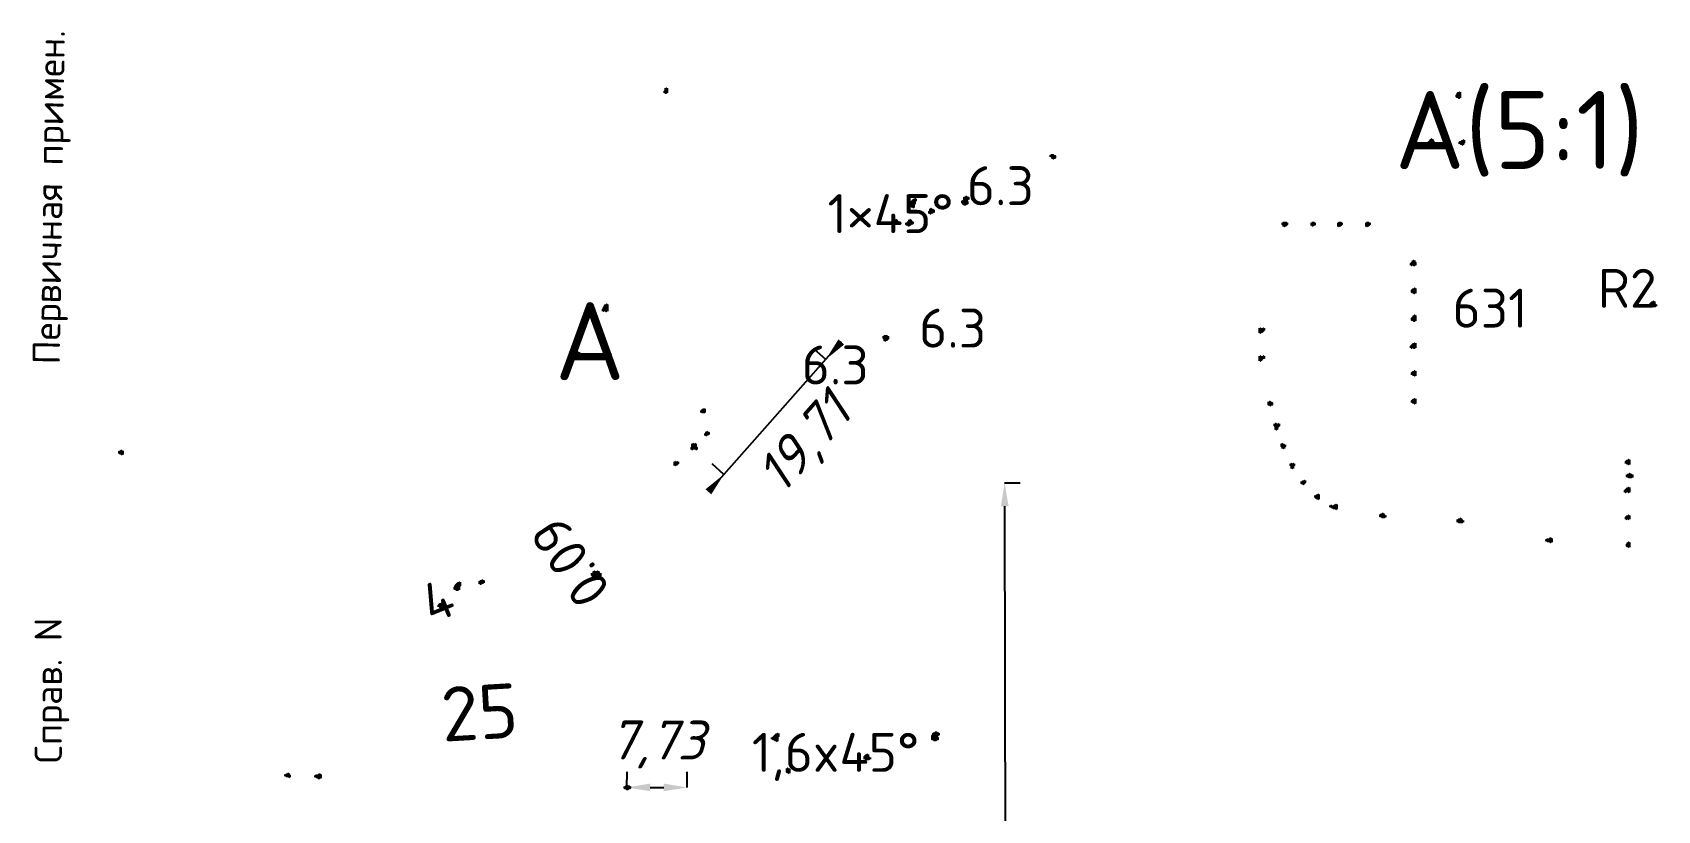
# Model space of a CAD drawing. Header units: millimetres. Extents: x 0 to 438, y 0 to 297.
# Drawn here: x 8.3 to 216.9, y 185.9 to 285.7 of the extents above; entities that cross this region are included whole.
import ezdxf

# ---------------------------------------------------------------- set-up
doc = ezdxf.new("R2010")
doc.units = ezdxf.units.MM
doc.layers.add('DIMS', color=4, linetype='Continuous', lineweight=25)
doc.layers.add('TEXT', color=7, linetype='Continuous', lineweight=25)
doc.styles.add('ESKD', font='isocpeur.ttf', dxfattribs={"oblique": 15})
doc.dimstyles.new('ESKD', dxfattribs={"dimtxt": 5, "dimasz": 3, "dimexe": 2, "dimexo": 0, "dimgap": 1, "dimtad": 1, "dimtxsty": 'ESKD', "dimcen": 2.5, "dimclrd": 256, "dimclre": 256, "dimclrt": 256, "dimadec": 0, "dimazin": 3, "dimtfac": 1, "dimtmove": 0, "dimatfit": 3, "dimlwd": 25, "dimlwe": 25})

# ---------------------------------------------------------------- blocks, each defined once
blk = doc.blocks.new('_CLOSEDFILLED')
at = {"color": 0, "linetype": 'BYBLOCK'}
blk.add_solid([(-1, 0.164), (0, 0), (-1, -0.164)], dxfattribs=at)
blk = doc.blocks.new('*D6')
at = {"lineweight": 25}
for p, q in [((84.57, 188.84), (84.58, 190.84)), ((92.3, 188.83), (92.3, 190.83)), ((87.57, 188.84), (89.3, 188.83))]:
    blk.add_line(p, q, dxfattribs=at)
at = {"layer": 'Defpoints'}
for p in [(84.57, 188.84), (84.57, 188.84), (92.3, 188.83)]:
    blk.add_point(p, dxfattribs=at)
at = {"layer": 'DIMS', "xscale": 3, "yscale": 3}
for p, rotation in [((84.57, 188.84), 179.87313190209352), ((92.3, 188.83), -0.12686809790649534)]:
    blk.add_blockref('_CLOSEDFILLED', p, dxfattribs=dict(at, rotation=rotation))
at = {"layer": 'DIMS', "insert": (88.45, 194.34), "char_height": 5, "attachment_point": 5, "rotation": 359.8731, "style": 'ESKD'}
blk.add_mtext('7,73', dxfattribs=at)
blk = doc.blocks.new('*D11')
at = {"lineweight": 25}
for p, q in [((112.09, 246.01), (95.03, 226.78)), ((110.1, 243.77), (108.6, 245.1)), ((97.02, 229.02), (95.52, 230.35))]:
    blk.add_line(p, q, dxfattribs=at)
at = {"layer": 'Defpoints'}
for p in [(110.1, 243.77), (110.1, 243.77), (97.02, 229.02)]:
    blk.add_point(p, dxfattribs=at)
at = {"layer": 'DIMS', "xscale": 3, "yscale": 3}
for p, rotation in [((110.1, 243.77), 228.43716957097837), ((97.02, 229.02), 48.43716957097837)]:
    blk.add_blockref('_CLOSEDFILLED', p, dxfattribs=dict(at, rotation=rotation))
at = {"layer": 'DIMS', "insert": (107.67, 232.75), "char_height": 5, "attachment_point": 5, "rotation": 48.4372, "style": 'ESKD'}
blk.add_mtext('19,71', dxfattribs=at)
blk = doc.blocks.new('*D16')
at = {"lineweight": 25}
for p, q in [((133.06, 227.92), (135.06, 227.92)), ((133.06, 224.92), (133.25, 95.74)), ((133.25, 92.74), (133.25, 94.74))]:
    blk.add_line(p, q, dxfattribs=at)
at = {"layer": 'Defpoints'}
for p in [(133.06, 227.92), (133.06, 227.92), (133.25, 92.74)]:
    blk.add_point(p, dxfattribs=at)
at = {"layer": 'DIMS', "xscale": 3, "yscale": 3}
for p, rotation in [((133.06, 227.92), 90.0809797969342), ((133.25, 92.74), -89.9190202030658)]:
    blk.add_blockref('_CLOSEDFILLED', p, dxfattribs=dict(at, rotation=rotation))
at = {"layer": 'DIMS', "insert": (129.48, 150.64), "char_height": 5, "attachment_point": 5, "rotation": 270.081, "style": 'ESKD'}
blk.add_mtext('%%c135', dxfattribs=at)

msp = doc.modelspace()

# ---------------------------------------------------------------- hatches: boundary and pattern name
at = {"layer": 'DIMS'}
h = msp.add_hatch(color=256, dxfattribs=at)
h.dxf.hatch_style = 1
h.paths.add_polyline_path([(89.6213, 278.7211), (89.4935, 278.5933), (89.3658, 278.5933), (89.3658, 278.3376), (89.238, 278.2098), (89.238, 277.9542), (89.3658, 277.9542), (89.4935, 277.8263), (89.6213, 277.8263), (89.749, 277.9542), (89.8768, 277.9542), (89.8768, 278.5933), (89.749, 278.5933)])
h = msp.add_hatch(color=256, dxfattribs=at)
h.dxf.hatch_style = 1
h.paths.add_polyline_path([(191.4433, 278.2098), (191.3156, 278.082), (191.1878, 278.082), (191.0601, 277.9542), (191.0601, 277.8263), (190.9323, 277.6985), (190.9323, 277.4429), (191.0601, 277.315), (191.1878, 277.315), (191.3156, 277.1872), (191.4433, 277.1872), (191.5711, 277.315), (191.6989, 277.315), (191.6989, 278.082), (191.5711, 278.082)])
h = msp.add_hatch(color=256, dxfattribs=at)
h.dxf.hatch_style = 1
h.paths.add_polyline_path([(187.8662, 272.2021), (187.7384, 272.0742), (187.6106, 272.0742), (187.6106, 271.9464), (187.3551, 271.6908), (187.3551, 271.4351), (187.4829, 271.4351), (187.6106, 271.3073), (187.7384, 271.3073), (187.8662, 271.4351), (187.9939, 271.4351), (188.1217, 271.5629), (188.2494, 271.5629), (188.2494, 271.8186), (188.1217, 271.9464), (188.1217, 272.0742), (187.9939, 272.0742)])
h = msp.add_hatch(color=256, dxfattribs=at)
h.dxf.hatch_style = 1
h.paths.add_polyline_path([(191.9544, 272.0742), (191.8266, 271.9464), (191.6989, 271.9464), (191.5711, 271.8186), (191.4433, 271.8186), (191.3156, 271.6908), (191.3156, 271.4351), (191.4433, 271.4351), (191.5711, 271.3073), (191.6989, 271.3073), (191.8266, 271.1795), (191.9544, 271.3073), (192.0821, 271.3073), (192.0821, 271.4351), (192.2099, 271.5629), (192.2099, 271.9464), (192.0821, 271.9464)])
h = msp.add_hatch(color=256, dxfattribs=at)
h.dxf.hatch_style = 1
h.paths.add_polyline_path([(139.0631, 270.1569), (138.9354, 270.0291), (138.8076, 270.0291), (138.8076, 269.7734), (138.9354, 269.7734), (139.0631, 269.6456), (139.0631, 269.5178), (139.1909, 269.5178), (139.3186, 269.3899), (139.4464, 269.5178), (139.5741, 269.5178), (139.7019, 269.6456), (139.7019, 269.9012), (139.5741, 270.0291), (139.4464, 270.0291), (139.3186, 270.1569)])
h = msp.add_hatch(color=256, dxfattribs=at)
h.dxf.hatch_style = 1
h.paths.add_polyline_path([(121.5605, 264.5326), (121.4327, 264.4048), (121.3049, 264.4048), (120.6662, 263.7657), (120.6662, 263.51), (120.7939, 263.3822), (120.9217, 263.3822), (121.0494, 263.2544), (121.1772, 263.2544), (121.3049, 263.1265), (121.4327, 263.2544), (121.5605, 263.2544), (121.5605, 263.6378), (121.6882, 263.7657), (121.6882, 264.0213), (121.816, 264.1491), (121.816, 264.4048), (121.6882, 264.4048)])
h = msp.add_hatch(color=256, dxfattribs=at)
h.dxf.hatch_style = 1
h.paths.add_polyline_path([(123.6046, 263.2544), (123.4768, 263.1265), (123.349, 263.1265), (123.349, 262.8709), (123.2213, 262.7431), (123.2213, 262.4874), (123.349, 262.4874), (123.4768, 262.3596), (123.6046, 262.3596), (123.7323, 262.4874), (123.8601, 262.4874), (123.9878, 262.6152), (124.1156, 262.6152), (124.1156, 262.9987), (123.9878, 262.9987), (123.8601, 263.1265), (123.7323, 263.1265)])
h = msp.add_hatch(color=256, dxfattribs=at)
h.dxf.hatch_style = 1
h.paths.add_polyline_path([(128.076, 264.7883), (127.9483, 264.6604), (127.8205, 264.6604), (127.6928, 264.5326), (127.6928, 264.277), (127.565, 264.1491), (127.4373, 264.1491), (127.4373, 263.8935), (127.565, 263.7657), (127.565, 263.6378), (127.6928, 263.6378), (127.8205, 263.51), (128.076, 263.51), (128.2038, 263.6378), (128.3316, 263.6378), (128.4593, 263.7657), (128.4593, 264.0213), (128.3316, 264.1491), (128.4593, 264.277), (128.5871, 264.277), (128.5871, 264.5326), (128.4593, 264.6604), (128.3316, 264.6604), (128.2038, 264.7883)])
h = msp.add_hatch(color=256, dxfattribs=at)
h.dxf.hatch_style = 1
h.paths.add_polyline_path([(119.1331, 261.8483), (119.0053, 261.7205), (118.8776, 261.7205), (118.8776, 261.5926), (118.7498, 261.4648), (118.7498, 261.2092), (118.8776, 261.2092), (119.0053, 261.0813), (119.3886, 261.0813), (119.5163, 261.2092), (119.6441, 261.2092), (119.6441, 261.4648), (119.5163, 261.4648), (119.3886, 261.5926), (119.3886, 261.7205), (119.2608, 261.7205)])
h = msp.add_hatch(color=256, dxfattribs=at)
h.dxf.hatch_style = 1
h.paths.add_polyline_path([(120.9217, 261.8483), (120.7939, 261.7205), (120.6662, 261.7205), (120.6662, 261.5926), (120.4106, 261.337), (120.2829, 261.337), (120.2829, 261.0813), (120.4106, 260.9535), (120.5384, 260.9535), (120.6662, 260.8257), (120.7939, 260.8257), (120.9217, 260.9535), (121.0494, 260.9535), (121.1772, 261.0813), (121.3049, 261.0813), (121.4327, 261.2092), (121.4327, 261.4648), (121.3049, 261.4648), (121.1772, 261.5926), (121.1772, 261.7205), (121.0494, 261.7205)])
h = msp.add_hatch(color=256, dxfattribs=at)
h.dxf.hatch_style = 1
h.paths.add_polyline_path([(168.8304, 261.4648), (168.7027, 261.337), (168.5749, 261.337), (168.5749, 261.0813), (168.7027, 260.9535), (168.7027, 260.8257), (168.8304, 260.8257), (168.9582, 260.6979), (169.0859, 260.8257), (169.2137, 260.8257), (169.4692, 261.0813), (169.4692, 261.337), (169.3414, 261.337), (169.2137, 261.4648)])
h = msp.add_hatch(color=256, dxfattribs=at)
h.dxf.hatch_style = 1
h.paths.add_polyline_path([(172.5354, 261.4648), (172.4076, 261.337), (172.2798, 261.337), (172.2798, 260.9535), (172.4076, 260.9535), (172.5354, 260.8257), (172.6631, 260.8257), (172.7909, 260.9535), (172.9186, 260.9535), (173.0464, 261.0813), (173.0464, 261.337), (172.9186, 261.337), (172.7909, 261.4648)])
h = msp.add_hatch(color=256, dxfattribs=at)
h.dxf.hatch_style = 1
h.paths.add_polyline_path([(175.9848, 261.4648), (175.857, 261.337), (175.7293, 261.337), (175.7293, 260.8257), (175.857, 260.8257), (175.9848, 260.6979), (176.1125, 260.8257), (176.2403, 260.8257), (176.4958, 261.0813), (176.4958, 261.337), (176.3681, 261.337), (176.2403, 261.4648)])
h = msp.add_hatch(color=256, dxfattribs=at)
h.dxf.hatch_style = 1
h.paths.add_polyline_path([(179.562, 261.4648), (179.4342, 261.337), (179.3065, 261.337), (179.3065, 260.8257), (179.4342, 260.8257), (179.562, 260.6979), (179.6897, 260.8257), (179.8175, 260.8257), (180.073, 261.0813), (180.073, 261.337), (179.9452, 261.337), (179.8175, 261.4648)])
h = msp.add_hatch(color=256, dxfattribs=at)
h.dxf.hatch_style = 1
h.paths.add_polyline_path([(185.5665, 256.6075), (185.4388, 256.4797), (185.311, 256.4797), (185.311, 256.3518), (185.0555, 256.0962), (185.0555, 255.8405), (185.1833, 255.8405), (185.311, 255.7127), (185.4388, 255.8405), (185.5665, 255.7127), (185.6943, 255.7127), (185.8221, 255.8405), (185.9498, 255.8405), (185.9498, 256.224), (185.8221, 256.3518), (185.8221, 256.4797), (185.6943, 256.4797)])
h = msp.add_hatch(color=256, dxfattribs=at)
h.dxf.hatch_style = 1
h.paths.add_polyline_path([(185.6943, 253.0284), (185.5665, 252.9006), (185.4388, 252.9006), (185.1833, 252.6449), (185.1833, 252.3893), (185.311, 252.2615), (185.4388, 252.2615), (185.5665, 252.1336), (185.6943, 252.1336), (185.8221, 252.2615), (185.9498, 252.2615), (185.9498, 252.9006), (185.8221, 252.9006)])
h = msp.add_hatch(color=256, dxfattribs=at)
h.dxf.hatch_style = 1
h.paths.add_polyline_path([(81.9559, 250.9832), (81.8281, 250.8554), (81.7004, 250.8554), (81.5726, 250.7276), (81.5726, 250.5997), (81.4449, 250.4719), (81.4449, 250.3441), (81.3171, 250.2163), (81.3171, 249.9606), (81.4449, 249.9606), (81.5726, 249.8328), (81.7004, 249.9606), (81.8281, 249.8328), (81.9559, 249.8328), (82.0837, 249.9606), (82.2114, 249.9606), (82.2114, 250.8554), (82.0837, 250.8554)])
h = msp.add_hatch(color=256, dxfattribs=at)
h.dxf.hatch_style = 1
h.paths.add_polyline_path([(216.3559, 251.3667), (216.2281, 251.2389), (216.1004, 251.2389), (215.7171, 250.8554), (215.7171, 250.5997), (215.8449, 250.5997), (215.9726, 250.4719), (216.6114, 250.4719), (216.7392, 250.5997), (216.8669, 250.5997), (216.8669, 250.8554), (216.7392, 250.8554), (216.6114, 250.9832), (216.6114, 251.2389), (216.4837, 251.2389)])
h = msp.add_hatch(color=256, dxfattribs=at)
h.dxf.hatch_style = 1
h.paths.add_polyline_path([(185.6943, 249.5771), (185.5665, 249.4493), (185.4388, 249.4493), (185.4388, 249.3215), (185.1833, 249.0658), (185.1833, 248.8102), (185.311, 248.6824), (185.4388, 248.6824), (185.5665, 248.5546), (185.6943, 248.5546), (185.8221, 248.6824), (185.9498, 248.6824), (185.9498, 249.4493), (185.8221, 249.4493)])
h = msp.add_hatch(color=256, dxfattribs=at)
h.dxf.hatch_style = 1
h.paths.add_polyline_path([(117.6, 246.8928), (117.4722, 246.765), (117.3445, 246.765), (117.3445, 246.5094), (117.4722, 246.3815), (117.4722, 246.1259), (117.6, 246.1259), (117.7278, 245.9981), (117.8555, 246.1259), (117.9833, 246.1259), (118.2388, 246.3815), (118.2388, 246.765), (118.111, 246.765), (117.9833, 246.8928)])
h = msp.add_hatch(color=256, dxfattribs=at)
h.dxf.hatch_style = 1
h.paths.add_polyline_path([(165.892, 247.9154), (165.7643, 247.7876), (165.6365, 247.7876), (165.6365, 247.1485), (165.7643, 247.1485), (165.892, 247.0207), (166.0198, 247.1485), (166.1475, 247.1485), (166.5308, 247.532), (166.5308, 247.7876), (166.403, 247.7876), (166.2753, 247.9154), (166.1475, 247.7876), (166.0198, 247.7876)])
h = msp.add_hatch(color=256, dxfattribs=at)
h.dxf.hatch_style = 1
h.paths.add_polyline_path([(78.251, 244.8476), (78.1232, 244.7198), (77.9954, 244.7198), (77.9954, 244.592), (77.8677, 244.4642), (77.8677, 244.2085), (77.9954, 244.2085), (78.1232, 244.0807), (78.6342, 244.0807), (78.762, 244.2085), (78.8897, 244.2085), (78.8897, 244.4642), (78.762, 244.4642), (78.5065, 244.7198), (78.3787, 244.7198)])
h = msp.add_hatch(color=256, dxfattribs=at)
h.dxf.hatch_style = 1
h.paths.add_polyline_path([(82.2114, 244.7198), (82.0837, 244.592), (81.9559, 244.592), (81.8281, 244.4642), (81.7004, 244.4642), (81.7004, 244.2085), (81.8281, 244.2085), (81.9559, 244.0807), (82.0837, 244.0807), (82.2114, 243.9529), (82.3392, 243.9529), (82.4669, 244.0807), (82.5947, 244.0807), (82.5947, 244.592), (82.4669, 244.592), (82.3392, 244.7198)])
h = msp.add_hatch(color=256, dxfattribs=at)
h.dxf.hatch_style = 1
h.paths.add_polyline_path([(165.892, 244.3363), (165.7643, 244.2085), (165.6365, 244.2085), (165.6365, 243.5694), (165.7643, 243.5694), (165.892, 243.4416), (166.0198, 243.5694), (166.1475, 243.5694), (166.1475, 243.6972), (166.2753, 243.825), (166.403, 243.825), (166.5308, 243.9529), (166.5308, 244.2085), (166.403, 244.2085), (166.2753, 244.3363), (166.1475, 244.2085), (166.0198, 244.2085)])
h = msp.add_hatch(color=256, dxfattribs=at)
h.dxf.hatch_style = 1
h.paths.add_polyline_path([(185.6943, 245.9981), (185.5665, 245.8702), (185.4388, 245.8702), (185.0555, 245.4868), (185.0555, 245.2311), (185.1833, 245.2311), (185.311, 245.1033), (185.4388, 245.2311), (185.5665, 245.1033), (185.6943, 245.1033), (185.8221, 245.2311), (185.9498, 245.2311), (185.9498, 245.8702), (185.8221, 245.8702)])
h = msp.add_hatch(color=256, dxfattribs=at)
h.dxf.hatch_style = 1
h.paths.add_polyline_path([(185.6943, 242.419), (185.5665, 242.2912), (185.4388, 242.2912), (185.1833, 242.0355), (185.1833, 241.7799), (185.311, 241.7799), (185.4388, 241.652), (185.5665, 241.652), (185.6943, 241.5242), (185.8221, 241.652), (185.9498, 241.652), (185.9498, 242.2912), (185.8221, 242.2912)])
h = msp.add_hatch(color=256, dxfattribs=at)
h.dxf.hatch_style = 1
h.paths.add_polyline_path([(167.0418, 238.4564), (166.9141, 238.3286), (166.7863, 238.3286), (166.7863, 237.9451), (166.9141, 237.8173), (167.0418, 237.8173), (167.1696, 237.6895), (167.2973, 237.8173), (167.4251, 237.8173), (167.5529, 237.9451), (167.5529, 238.2008), (167.4251, 238.3286), (167.2973, 238.3286), (167.1696, 238.4564)])
h = msp.add_hatch(color=256, dxfattribs=at)
h.dxf.hatch_style = 1
h.paths.add_polyline_path([(185.6943, 238.8399), (185.5665, 238.7121), (185.4388, 238.7121), (185.1833, 238.4564), (185.1833, 238.2008), (185.311, 238.2008), (185.4388, 238.073), (185.5665, 238.073), (185.6943, 237.9451), (185.8221, 238.073), (185.9498, 238.073), (185.9498, 238.7121), (185.8221, 238.7121)])
h = msp.add_hatch(color=256, dxfattribs=at)
h.dxf.hatch_style = 1
h.paths.add_polyline_path([(94.476, 237.5617), (94.3483, 237.4338), (94.2205, 237.4338), (93.965, 237.1782), (93.965, 236.9225), (94.0928, 236.9225), (94.2205, 236.7947), (94.3483, 236.9225), (94.476, 236.7947), (94.6038, 236.9225), (94.7316, 236.9225), (94.7316, 237.4338), (94.6038, 237.4338)])
h = msp.add_hatch(color=256, dxfattribs=at)
h.dxf.hatch_style = 1
h.paths.add_polyline_path([(94.8593, 234.6217), (94.7316, 234.4939), (94.6038, 234.4939), (94.6038, 234.366), (94.476, 234.2382), (94.476, 233.9826), (94.6038, 233.9826), (94.7316, 233.8547), (94.8593, 233.9826), (94.9871, 233.9826), (95.1148, 234.1104), (95.2426, 234.1104), (95.2426, 234.366), (95.1148, 234.4939), (94.9871, 234.4939)])
h = msp.add_hatch(color=256, dxfattribs=at)
h.dxf.hatch_style = 1
h.paths.add_polyline_path([(167.8084, 235.6443), (167.6806, 235.5165), (167.5529, 235.5165), (167.5529, 235.2608), (167.6806, 235.133), (167.6806, 234.7495), (167.8084, 234.7495), (167.9361, 234.6217), (168.0639, 234.7495), (168.1916, 234.7495), (168.1916, 235.0052), (168.4471, 235.2608), (168.4471, 235.5165), (168.3194, 235.5165), (168.1916, 235.6443), (168.0639, 235.5165), (167.9361, 235.6443)])
h = msp.add_hatch(color=256, dxfattribs=at)
h.dxf.hatch_style = 1
h.paths.add_polyline_path([(19.6106, 232.193), (19.4829, 232.0652), (19.3551, 232.0652), (19.2274, 231.9374), (19.2274, 231.6817), (19.3551, 231.6817), (19.4829, 231.5539), (19.6106, 231.5539), (19.7384, 231.4261), (19.8662, 231.5539), (19.9939, 231.5539), (19.9939, 232.0652), (19.8662, 232.0652), (19.7384, 232.193)])
h = msp.add_hatch(color=256, dxfattribs=at)
h.dxf.hatch_style = 1
h.paths.add_polyline_path([(93.0707, 233.0878), (92.943, 232.96), (92.8152, 232.96), (92.8152, 232.5765), (92.6875, 232.4487), (92.6875, 232.193), (92.8152, 232.193), (92.943, 232.0652), (93.0707, 232.193), (93.3262, 232.193), (93.454, 232.0652), (93.5817, 232.193), (93.7095, 232.193), (93.7095, 232.4487), (93.5817, 232.5765), (93.5817, 232.96), (93.454, 232.96), (93.3262, 233.0878), (93.1985, 232.96)])
h = msp.add_hatch(color=256, dxfattribs=at)
h.dxf.hatch_style = 1
h.paths.add_polyline_path([(168.7027, 233.0878), (168.5749, 232.96), (168.4471, 232.96), (168.4471, 232.5765), (168.5749, 232.4487), (168.5749, 232.3209), (168.7027, 232.3209), (168.8304, 232.193), (168.9582, 232.3209), (169.0859, 232.3209), (169.0859, 232.4487), (169.2137, 232.5765), (169.2137, 232.8321), (169.0859, 232.8321), (168.9582, 232.96), (168.8304, 232.96)])
h = msp.add_hatch(color=256, dxfattribs=at)
h.dxf.hatch_style = 1
h.paths.add_polyline_path([(90.7711, 230.787), (90.6433, 230.6591), (90.5156, 230.6591), (90.5156, 230.1478), (90.6433, 230.1478), (90.7711, 230.02), (90.8989, 230.1478), (91.0266, 230.1478), (91.2821, 230.4035), (91.2821, 230.6591), (91.1544, 230.6591), (91.0266, 230.787), (90.8989, 230.6591)])
h = msp.add_hatch(color=256, dxfattribs=at)
h.dxf.hatch_style = 1
h.paths.add_polyline_path([(169.8525, 230.5313), (169.7247, 230.4035), (169.597, 230.4035), (169.597, 230.1478), (169.7247, 230.02), (169.7247, 229.7644), (169.8525, 229.7644), (169.9802, 229.6365), (170.108, 229.7644), (170.2357, 229.7644), (170.2357, 230.02), (170.3635, 230.1478), (170.3635, 230.4035), (170.2357, 230.4035), (170.108, 230.5313), (169.9802, 230.4035)])
h = msp.add_hatch(color=256, dxfattribs=at)
h.dxf.hatch_style = 1
h.paths.add_polyline_path([(213.162, 231.0426), (213.0342, 230.9148), (212.9065, 230.9148), (212.651, 230.6591), (212.651, 230.4035), (212.7787, 230.4035), (212.9065, 230.2757), (213.0342, 230.2757), (213.162, 230.1478), (213.2897, 230.2757), (213.4175, 230.2757), (213.4175, 230.9148), (213.2897, 230.9148)])
h = msp.add_hatch(color=256, dxfattribs=at)
h.dxf.hatch_style = 1
h.paths.add_polyline_path([(171.5133, 228.3583), (171.3856, 228.2305), (171.2578, 228.2305), (171.13, 228.1026), (171.0023, 228.1026), (171.0023, 227.847), (171.13, 227.7192), (171.2578, 227.7192), (171.3856, 227.5913), (171.5133, 227.7192), (171.6411, 227.7192), (171.6411, 227.847), (171.7688, 227.9748), (171.7688, 228.2305), (171.6411, 228.2305)])
h = msp.add_hatch(color=256, dxfattribs=at)
h.dxf.hatch_style = 1
h.paths.add_polyline_path([(213.162, 227.4635), (213.0342, 227.3357), (212.9065, 227.3357), (212.5232, 226.9522), (212.5232, 226.6966), (212.651, 226.6966), (212.7787, 226.5688), (212.9065, 226.6966), (213.0342, 226.6966), (213.162, 226.5688), (213.2897, 226.6966), (213.4175, 226.6966), (213.4175, 227.3357), (213.2897, 227.3357)])
h = msp.add_hatch(color=256, dxfattribs=at)
h.dxf.hatch_style = 1
h.paths.add_polyline_path([(213.2897, 229.2531), (213.162, 229.1252), (213.0342, 229.1252), (212.9065, 228.9974), (212.7787, 228.9974), (212.7787, 228.7418), (212.9065, 228.6139), (213.0342, 228.6139), (213.162, 228.4861), (213.5452, 228.4861), (213.673, 228.6139), (213.8008, 228.6139), (213.8008, 228.9974), (213.673, 228.9974), (213.5452, 229.1252), (213.4175, 229.1252)])
h = msp.add_hatch(color=256, dxfattribs=at)
h.dxf.hatch_style = 1
h.paths.add_polyline_path([(173.3019, 226.5688), (173.1741, 226.4409), (173.0464, 226.4409), (172.9186, 226.3131), (172.7909, 226.3131), (172.7909, 226.0575), (173.0464, 225.8018), (173.1741, 225.8018), (173.3019, 225.674), (173.4297, 225.8018), (173.5574, 225.8018), (173.5574, 226.4409), (173.4297, 226.4409)])
h = msp.add_hatch(color=256, dxfattribs=at)
h.dxf.hatch_style = 1
h.paths.add_polyline_path([(175.6015, 225.2905), (175.4738, 225.1627), (175.346, 225.1627), (175.2183, 225.0349), (175.0905, 225.0349), (174.9627, 225.1627), (174.835, 225.0349), (174.7072, 225.0349), (174.7072, 224.7792), (174.835, 224.7792), (174.9627, 224.6514), (175.0905, 224.6514), (175.2183, 224.5236), (175.4738, 224.5236), (175.6015, 224.3957), (175.7293, 224.5236), (175.857, 224.5236), (175.857, 225.1627), (175.7293, 225.1627)])
h = msp.add_hatch(color=256, dxfattribs=at)
h.dxf.hatch_style = 1
h.paths.add_polyline_path([(181.6061, 224.1401), (181.4783, 224.0123), (181.3506, 224.0123), (181.2228, 223.8844), (181.0951, 223.8844), (181.0951, 223.6288), (181.2228, 223.501), (181.3506, 223.501), (181.4783, 223.3731), (181.8616, 223.3731), (181.9894, 223.501), (182.1171, 223.501), (182.1171, 223.7566), (181.9894, 223.7566), (181.8616, 223.8844), (181.8616, 224.0123), (181.7338, 224.0123)])
h = msp.add_hatch(color=256, dxfattribs=at)
h.dxf.hatch_style = 1
h.paths.add_polyline_path([(191.5711, 223.501), (191.4433, 223.3731), (191.3156, 223.3731), (191.1878, 223.2453), (191.0601, 223.2453), (191.0601, 222.8618), (191.1878, 222.8618), (191.3156, 222.734), (191.8266, 222.734), (191.9544, 222.8618), (192.0821, 222.8618), (192.0821, 223.1175), (191.9544, 223.1175), (191.8266, 223.2453), (191.8266, 223.3731), (191.6989, 223.3731)])
h = msp.add_hatch(color=256, dxfattribs=at)
h.dxf.hatch_style = 1
h.paths.add_polyline_path([(213.162, 223.8844), (213.0342, 223.7566), (212.9065, 223.7566), (212.651, 223.501), (212.651, 223.2453), (212.7787, 223.2453), (212.9065, 223.1175), (213.0342, 223.2453), (213.162, 223.1175), (213.2897, 223.2453), (213.4175, 223.2453), (213.4175, 223.7566), (213.2897, 223.7566)])
h = msp.add_hatch(color=256, dxfattribs=at)
h.dxf.hatch_style = 1
h.paths.add_polyline_path([(203.0692, 220.9445), (202.9414, 220.8167), (202.6859, 220.8167), (202.5582, 220.6888), (202.4304, 220.6888), (202.4304, 220.4332), (202.5582, 220.4332), (202.6859, 220.3054), (202.9414, 220.3054), (203.0692, 220.1775), (203.197, 220.1775), (203.3247, 220.3054), (203.4525, 220.3054), (203.4525, 220.8167), (203.3247, 220.8167), (203.197, 220.9445)])
h = msp.add_hatch(color=256, dxfattribs=at)
h.dxf.hatch_style = 1
h.paths.add_polyline_path([(213.162, 220.4332), (213.0342, 220.3054), (212.9065, 220.3054), (212.9065, 220.1775), (212.7787, 220.0497), (212.7787, 219.7941), (212.9065, 219.6662), (213.0342, 219.6662), (213.162, 219.5384), (213.2897, 219.6662), (213.4175, 219.6662), (213.4175, 220.3054), (213.2897, 220.3054)])
h = msp.add_hatch(color=256, dxfattribs=at)
h.dxf.hatch_style = 1
h.paths.add_polyline_path([(63.0479, 215.3202), (62.9202, 215.1924), (62.7924, 215.1924), (62.4091, 214.8089), (62.4091, 214.6811), (62.2814, 214.5533), (62.2814, 214.2976), (62.4091, 214.1698), (62.5369, 214.1698), (62.6646, 214.042), (62.9202, 214.042), (63.0479, 214.1698), (63.1757, 214.1698), (63.1757, 214.5533), (63.3034, 214.6811), (63.3034, 215.1924), (63.1757, 215.1924)])
h = msp.add_hatch(color=256, dxfattribs=at)
h.dxf.hatch_style = 1
h.paths.add_polyline_path([(65.9863, 215.5759), (65.8586, 215.448), (65.7308, 215.448), (65.603, 215.3202), (65.4753, 215.3202), (65.4753, 214.9367), (65.603, 214.9367), (65.7308, 214.8089), (65.8586, 214.8089), (65.9863, 214.9367), (66.1141, 214.9367), (66.2418, 215.0646), (66.3696, 215.0646), (66.3696, 215.3202), (66.2418, 215.448), (66.1141, 215.448)])
h = msp.add_hatch(color=256, dxfattribs=at)
h.dxf.hatch_style = 1
h.paths.add_polyline_path([(80.4228, 216.7263), (80.2951, 216.5985), (80.1673, 216.5985), (80.1673, 216.4706), (80.0395, 216.3428), (79.9118, 216.3428), (79.9118, 216.0872), (80.0395, 215.9593), (80.0395, 215.8315), (80.1673, 215.8315), (80.2951, 215.7037), (80.4228, 215.7037), (80.5506, 215.8315), (80.6783, 215.8315), (80.8061, 215.7037), (80.9338, 215.7037), (81.0616, 215.8315), (81.1894, 215.8315), (81.3171, 215.9593), (81.3171, 216.3428), (81.1894, 216.3428), (81.0616, 216.4706), (81.0616, 216.5985), (80.9338, 216.5985), (80.8061, 216.7263), (80.6783, 216.5985), (80.5506, 216.5985)])
h = msp.add_hatch(color=256, dxfattribs=at)
h.dxf.hatch_style = 1
h.paths.add_polyline_path([(60.7483, 212.6359), (60.6205, 212.5081), (60.4928, 212.5081), (60.2373, 212.2524), (60.2373, 211.9968), (60.365, 211.9968), (60.4928, 211.8689), (61.0038, 211.8689), (61.1316, 211.9968), (61.2593, 211.9968), (61.2593, 212.2524), (61.1316, 212.2524), (61.0038, 212.3802), (61.0038, 212.5081), (60.876, 212.5081)])
h = msp.add_hatch(color=256, dxfattribs=at)
h.dxf.hatch_style = 1
h.paths.add_polyline_path([(103.93, 195.8909), (103.8023, 195.7631), (103.6745, 195.7631), (103.1635, 195.2518), (103.0357, 195.2518), (103.0357, 194.9961), (103.1635, 194.9961), (103.2913, 194.8683), (103.419, 194.8683), (103.5468, 194.7405), (103.6745, 194.7405), (103.8023, 194.6127), (103.93, 194.7405), (104.0578, 194.7405), (104.0578, 195.2518), (104.1856, 195.3796), (104.1856, 195.7631), (104.0578, 195.7631)])
h = msp.add_hatch(color=256, dxfattribs=at)
h.dxf.hatch_style = 1
h.paths.add_polyline_path([(124.1156, 196.0187), (123.9878, 195.8909), (123.8601, 195.8909), (123.7323, 195.7631), (123.7323, 195.6352), (123.6046, 195.5074), (123.6046, 194.9961), (123.7323, 194.8683), (123.8601, 194.8683), (123.9878, 194.7405), (124.2433, 194.7405), (124.3711, 194.8683), (124.4989, 194.8683), (124.6266, 194.9961), (124.6266, 195.2518), (124.4989, 195.3796), (124.6266, 195.5074), (124.7544, 195.5074), (124.7544, 195.7631), (124.6266, 195.8909), (124.4989, 195.8909), (124.3711, 196.0187)])
h = msp.add_hatch(color=256, dxfattribs=at)
h.dxf.hatch_style = 1
h.paths.add_polyline_path([(115.4281, 193.2066), (115.3004, 193.0788), (115.1726, 193.0788), (114.9171, 192.8231), (114.9171, 192.4396), (115.0449, 192.4396), (115.1726, 192.3118), (115.6837, 192.3118), (115.8114, 192.4396), (115.9392, 192.4396), (115.9392, 192.6953), (115.8114, 192.6953), (115.6837, 192.8231), (115.6837, 193.0788), (115.5559, 193.0788)])
h = msp.add_hatch(color=256, dxfattribs=at)
h.dxf.hatch_style = 1
h.paths.add_polyline_path([(41.0738, 190.7779), (40.946, 190.6501), (40.8183, 190.6501), (40.6905, 190.5223), (40.5627, 190.5223), (40.5627, 190.2666), (40.6905, 190.2666), (40.8183, 190.1388), (41.0738, 190.1388), (41.2015, 190.011), (41.3293, 190.1388), (41.457, 190.1388), (41.457, 190.3944), (41.3293, 190.5223), (41.3293, 190.6501), (41.2015, 190.6501)])
h = msp.add_hatch(color=256, dxfattribs=at)
h.dxf.hatch_style = 1
h.paths.add_polyline_path([(45.0342, 190.6501), (44.9065, 190.5223), (44.651, 190.5223), (44.5232, 190.3944), (44.3954, 190.3944), (44.3954, 190.1388), (44.5232, 190.1388), (44.651, 190.011), (44.7787, 190.011), (44.9065, 189.8832), (45.162, 189.8832), (45.2897, 190.011), (45.4175, 190.011), (45.4175, 190.5223), (45.2897, 190.5223), (45.162, 190.6501)])
h = msp.add_hatch(color=256, dxfattribs=at)
h.dxf.hatch_style = 1
h.paths.add_polyline_path([(105.2076, 191.417), (105.0798, 191.2892), (104.9521, 191.2892), (104.9521, 190.7779), (105.0798, 190.6501), (105.2076, 190.6501), (105.3354, 190.5223), (105.4631, 190.6501), (105.5909, 190.6501), (105.5909, 191.1614), (105.4631, 191.2892), (105.3354, 191.2892)])
h = msp.add_hatch(color=256, dxfattribs=at)
h.dxf.hatch_style = 1
h.paths.add_polyline_path([(84.6388, 189.244), (84.511, 189.1162), (84.3833, 189.1162), (84.2555, 188.9884), (84.1278, 188.9884), (84.1278, 188.7327), (84.2555, 188.6049), (84.3833, 188.6049), (84.511, 188.4771), (84.7665, 188.4771), (84.8943, 188.6049), (85.0221, 188.6049), (85.1498, 188.7327), (85.1498, 188.9884), (85.0221, 188.9884), (84.8943, 189.1162), (84.7665, 189.1162)])

# ---------------------------------------------------------------- texts
at = {"layer": 'TEXT', "style": 'ESKD'}
for s, height, rotation, p in [('Первичная примен.', 3.5, 89.132409, (11.7769, 243.1026)), ('0.09', 5, 123.133091, (82.6594, 214.1064)), ('4', 5, 22.001679, (59.4689, 209.7893)), ('Справ. N', 3.5, 90, (12.0344, 191.9283)), ('25', 7, 3.303613, (60.9187, 194.6959))]:
    msp.add_text(s, height=height, rotation=rotation, dxfattribs=at).set_placement(p)
for s, height, p in [('A(5:1)', 10, (183.1392, 268.2247)), ('6.3', 5, (128.2038, 263.5665)), ('1×45%%d', 5, (110.3179, 259.9874)), ('R2', 5, (209.2015, 250.4006)), ('631', 5, (190.549, 247.8441)), ('A', 10, (75.3125, 241.1259)), ('6.3', 5, (122.0715, 245.2876)), ('6.3', 5, (106.9962, 240.5581)), ('1,6x45%%d', 5, (100.6084, 190.8344))]:
    msp.add_text(s, height=height, dxfattribs=at).set_placement(p)

# ---------------------------------------------------------------- dimensions: what is measured, and where the dimension line sits
at = {"layer": 'DIMS'}
for base, p1, p2, angle, picture, middle in [((110.096, 243.769), (110.096, 243.769), (97.0186, 229.0203), 48.43717, '*D11', (107.6726, 232.7457)), ((84.5732, 188.8449), (84.5732, 188.8449), (92.2986, 188.8278), 359.873132, '*D6', (88.4481, 194.3363))]:
    dim = msp.add_linear_dim(base=base, p1=p1, p2=p2, angle=angle, dimstyle='ESKD', override={"dimlfac": 1, "dimtix": 0, "dimtofl": 1}, dxfattribs=at)
    dim.commit()
    dim.dimension.update_dxf_attribs({"geometry": picture, "text_midpoint": middle})
dim = msp.add_linear_dim(base=(133.0586, 227.9205), p1=(133.0586, 227.9205), p2=(133.2496, 92.7443), angle=270.08098, text='%%c135', dimstyle='ESKD', override={"dimlfac": 1, "dimtix": 0, "dimtofl": 1, "dimtmove": 2}, dxfattribs=at)
dim.commit()
dim.dimension.update_dxf_attribs({"geometry": '*D16', "text_midpoint": (129.4814, 150.6411), "dimtype": 160})

doc.saveas('drawing.dxf')
